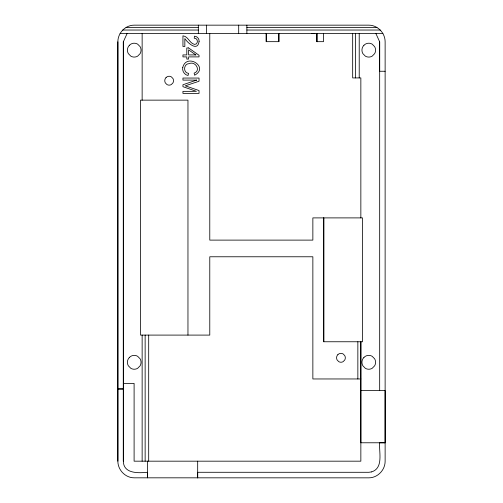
<?xml version="1.0" encoding="UTF-8"?>
<svg xmlns="http://www.w3.org/2000/svg" width="503" height="503" viewBox="0 0 503 503"><rect width="100%" height="100%" fill="white"/><g stroke="black" fill="none" stroke-linecap="round" stroke-linejoin="round"><path stroke-width="0.75" d="M117.872 461.163L117.872 41.818C117.803 33.009 125.36 25.112 134.232 25.156L368.762 25.156C377.634 25.112 385.197 33.009 385.128 41.818L385.128 461.188C385.204 469.997 377.64 477.888 368.762 477.844L134.232 477.825C125.36 477.863 117.803 469.965 117.872 461.163L117.872 41.818M147.511 461.176L147.498 477.844L147.511 472.273C138.583 473.134 123.493 473.939 123.323 461.157L123.323 41.818L127.127 33.487M197.679 461.176L197.679 477.844L197.679 472.286L368.768 472.298L371.591 471.915M266.225 41.667L266.225 33.487L266.225 41.667L278.876 41.667L278.876 33.487L278.876 41.667M323.492 33.487L323.492 41.667L316.846 41.667L316.846 33.487L316.846 41.667L317.494 41.667M323.769 341.757L323.769 217.893L323.769 341.757L362.493 341.757L362.493 217.893L312.86 217.893L312.86 240.113L209.776 240.113L209.776 33.487M360.852 217.893L360.852 77.921L352.672 77.921L352.672 33.475M379.671 390.561L379.671 41.818L375.867 33.487M371.591 471.915C383.852 468.016 378.803 452.002 379.677 442.785L385.128 442.778L385.128 390.561L360.852 390.561M126.052 27.388L198.333 27.388M246.872 27.388L376.942 27.388M122.663 30.035L198.333 30.035M246.872 30.035L380.331 30.035M311.904 33.487L314.935 33.487M120.066 33.487L382.934 33.487M385.128 71.256L379.671 71.256L379.671 41.818M360.852 378.96L312.86 378.96L312.86 256.775L209.776 256.775L209.776 335.092L140.507 335.092L140.507 100.141L187.959 100.141L187.959 335.092M123.323 383.405L134.1 383.393L134.1 461.176L360.852 461.176L360.852 341.757L360.852 442.778L385.128 442.778M359.217 33.487L359.217 77.921M357.853 341.757L357.853 378.96M355.401 33.475L355.401 77.921M316.84 33.487L316.846 41.667M246.872 25.156L246.872 33.487M238.692 25.156L238.692 33.487M206.513 25.156L206.513 33.487M198.333 25.156L198.333 33.487M148.687 335.092L148.687 461.176M145.141 335.092L145.141 461.176M142.142 33.487L142.142 100.141M142.142 335.092L142.142 461.176M123.323 41.818L123.323 461.157M182.734 67.591C182.061 71.149 184.438 74.84 188.047 75.494L188.581 73.363C182.872 72.809 183.501 63.655 189.197 63.617C195.516 60.756 201.269 70.81 194.127 73.124L194.617 75.217C209.6 67.226 186.387 52.463 182.734 67.591M199.094 41.428C197.729 51.991 187.688 43 184.84 38.574L184.84 46.465L182.941 46.465L182.941 35.832C188.279 36.273 189.562 43.547 194.674 44.415C198.578 44.396 198.132 37.769 194.233 38.234L194.441 36.203C197.182 36.235 199.307 38.737 199.094 41.428M129.416 45.239L128.328 46.678A7.048 7.048 0 0 0 128.328 53.62L130.824 56.16A6.715 6.715 0 0 0 137.64 56.16L140.136 53.62A7.048 7.048 0 0 0 140.136 46.678L137.64 44.138A6.715 6.715 0 0 0 130.824 44.138L129.416 45.239M166.053 77.556L165.361 78.474A4.514 4.514 0 0 0 165.361 82.92L166.958 84.548A4.301 4.301 0 0 0 171.322 84.548L172.919 82.92A4.514 4.514 0 0 0 172.919 78.474L171.322 76.852A4.301 4.301 0 0 0 166.958 76.852L166.053 77.556M363.939 45.239L362.858 46.678A7.048 7.048 0 0 0 362.858 53.62L365.354 56.16A6.715 6.715 0 0 0 372.17 56.16L374.666 53.62A7.048 7.048 0 0 0 374.666 46.678L372.17 44.138A6.715 6.715 0 0 0 365.354 44.138L363.939 45.239M129.416 357.4L128.328 358.834A7.048 7.048 0 0 0 128.328 365.782L130.824 368.322A6.715 6.715 0 0 0 137.64 368.322L140.136 365.782A7.048 7.048 0 0 0 140.136 358.84L137.64 356.294A6.715 6.715 0 0 0 130.824 356.294L129.416 357.4M337.859 354.665L337.167 355.583A4.514 4.514 0 0 0 337.167 360.029L338.764 361.651A4.301 4.301 0 0 0 343.128 361.651L344.725 360.029A4.514 4.514 0 0 0 344.725 355.583L343.128 353.955A4.301 4.301 0 0 0 338.764 353.955L337.859 354.665M363.939 357.4L362.858 358.834A7.048 7.048 0 0 0 362.858 365.782L365.354 368.322A6.715 6.715 0 0 0 372.17 368.322L374.666 365.782A7.048 7.048 0 0 0 374.666 358.84L372.17 356.294A6.715 6.715 0 0 0 365.354 356.294L363.939 357.4M117.884 388.957L123.336 388.964L117.884 388.957M196.635 80.103L182.941 84.756L182.941 86.673L196.409 91.351L182.941 91.351L182.941 93.401L199.031 93.401L199.031 90.54L185.255 85.831L199.031 81.253L199.031 78.053L182.941 78.053L182.941 80.103L196.635 80.103M188.606 47.936L186.795 47.936L186.795 54.915L182.941 54.915L182.941 56.889L186.795 56.889L186.795 59.065L188.606 59.065L188.606 56.889L199.031 56.889L199.031 55.28L188.606 47.936M195.856 54.915L188.606 54.915L188.606 49.879L195.856 54.915"/></g></svg>
